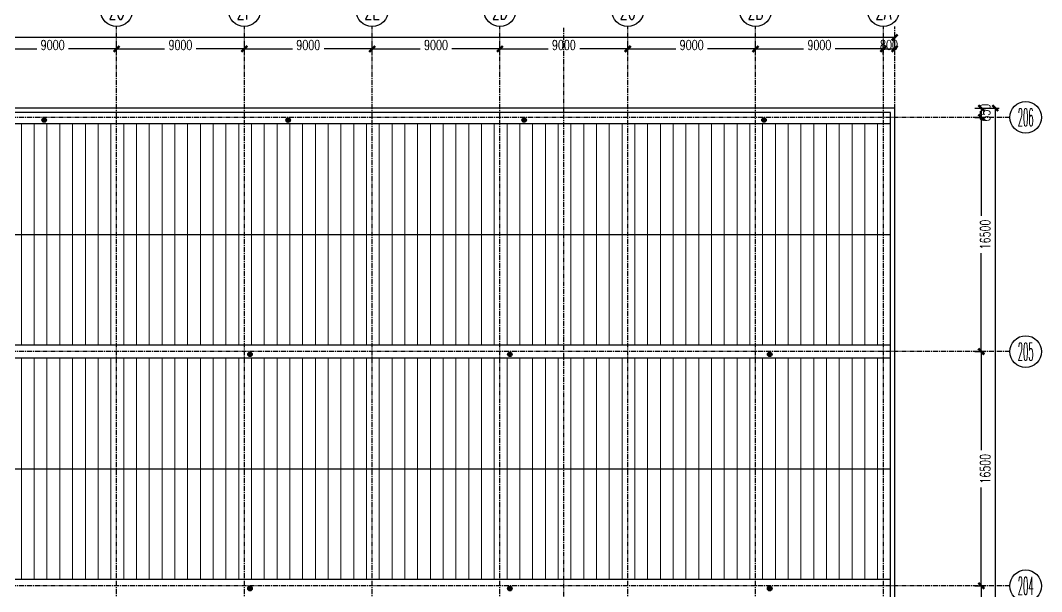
# Model space of a CAD drawing. Extents: x -599358 to 2865263, y -1062760 to 486533.
# Drawn here: x 1416432 to 1488348, y -872087 to -831861 of the extents above; entities that cross this region are included whole.
import ezdxf
from ezdxf.enums import TextEntityAlignment as Align

# ---------------------------------------------------------------- set-up
doc = ezdxf.new("R2010")
doc.units = 0
doc.linetypes.add('CENTER', pattern=[2, 1.25, -0.25, 0.25, -0.25])
for name, color, linetype in [('3符号', 173, 'Continuous'), ('A-LIN-V', 9, 'Continuous'), ('A-SFCE', 30, 'Continuous'), ('DIM', 173, 'Continuous'), ('DOTE', 1, 'CENTER'), ('虹吸雨水斗', 6, 'Continuous')]:
    doc.layers.add(name, color=color, linetype=linetype)
doc.layers.add('底板111', color=5, linetype='Continuous', lineweight=13)
doc.styles.add('_TCH_AXIS', font='COMPLEX', dxfattribs={"bigfont": 'GBCBIG'})
doc.styles.add('DHTEXT-1', font='romans.shx', dxfattribs={"width": 0.7, "bigfont": 'chinese.shx'})
doc.dimstyles.new('ZN280', dxfattribs={"dimscale": 280, "dimtxt": 2.5, "dimasz": 1.5, "dimexe": 1, "dimexo": 2, "dimgap": 0.9, "dimtad": 1, "dimdec": 0, "dimdsep": 46, "dimtxsty": 'DHTEXT-1', "dimblk": 'ARCHTICK', "dimcen": 2.5, "dimclrd": 173, "dimclre": 173, "dimclrt": 7, "dimazin": 2, "dimtfac": 1, "dimtdec": 0, "dimtix": 1, "dimtmove": 2, "dimatfit": 3, "dimfxl": 0, "dimarcsym": 0})

# ---------------------------------------------------------------- blocks, each defined once
blk = doc.blocks.new('_ArchTick')
at = {"color": 0, "linetype": 'ByBlock', "const_width": 0.4}
blk.add_lwpolyline([(-0.5, -0.5), (0.5, 0.5)], dxfattribs=at)
blk = doc.blocks.new('*D1295')
at = {"layer": 'Defpoints', "color": 0, "ltscale": 2800, "transparency": 16777216}
for p in [(1483088, -838038), (1483088, -838688), (1484103, -838688)]:
    blk.add_point(p, dxfattribs=at)
at = {"layer": 'DIM', "color": 173, "linetype": 'ByBlock', "lineweight": -2, "ltscale": 2800, "transparency": 16777216}
for p, q in [((1483648, -838038), (1484383, -838038)), ((1484103, -838038), (1484103, -838688)), ((1483648, -838688), (1484383, -838688))]:
    blk.add_line(p, q, dxfattribs=at)
at = {"layer": 'DIM', "color": 173, "lineweight": -2, "ltscale": 2800, "transparency": 16777216, "xscale": 420, "yscale": 420, "zscale": 420}
for p, rotation in [((1484103, -838038), 90), ((1484103, -838688), 270)]:
    blk.add_blockref('_ArchTick', p, dxfattribs=dict(at, rotation=rotation))
at = {"layer": 'DIM', "color": 7, "ltscale": 2800, "transparency": 16777216, "insert": (1484378, -838363), "char_height": 700, "attachment_point": 5, "rotation": 90, "style": 'DHTEXT-1'}
blk.add_mtext('650', dxfattribs=at)
blk = doc.blocks.new('*D1296')
at = {"layer": 'Defpoints', "color": 0, "ltscale": 2800, "transparency": 16777216}
for p in [(1483088, -838688), (1483088, -855188), (1484103, -855188)]:
    blk.add_point(p, dxfattribs=at)
at = {"layer": 'DIM', "color": 173, "linetype": 'ByBlock', "lineweight": -2, "ltscale": 2800, "transparency": 16777216}
for p, q in [((1483648, -838688), (1484383, -838688)), ((1484103, -838688), (1484103, -845624)), ((1484103, -855188), (1484103, -848252)), ((1483648, -855188), (1484383, -855188))]:
    blk.add_line(p, q, dxfattribs=at)
at = {"layer": 'DIM', "color": 173, "lineweight": -2, "ltscale": 2800, "transparency": 16777216, "xscale": 420, "yscale": 420, "zscale": 420}
for p, rotation in [((1484103, -838688), 90), ((1484103, -855188), 270)]:
    blk.add_blockref('_ArchTick', p, dxfattribs=dict(at, rotation=rotation))
at = {"layer": 'DIM', "color": 7, "ltscale": 2800, "transparency": 16777216, "insert": (1484378, -846938), "char_height": 700, "attachment_point": 5, "rotation": 90, "style": 'DHTEXT-1'}
blk.add_mtext('16500', dxfattribs=at)
blk = doc.blocks.new('*D1297')
at = {"layer": 'Defpoints', "color": 0, "ltscale": 2800, "transparency": 16777216}
for p in [(1483088, -855188), (1483088, -871688), (1484103, -871688)]:
    blk.add_point(p, dxfattribs=at)
at = {"layer": 'DIM', "color": 173, "linetype": 'ByBlock', "lineweight": -2, "ltscale": 2800, "transparency": 16777216}
for p, q in [((1483648, -855188), (1484383, -855188)), ((1484103, -855188), (1484103, -862124)), ((1484103, -871688), (1484103, -864752)), ((1483648, -871688), (1484383, -871688))]:
    blk.add_line(p, q, dxfattribs=at)
at = {"layer": 'DIM', "color": 173, "lineweight": -2, "ltscale": 2800, "transparency": 16777216, "xscale": 420, "yscale": 420, "zscale": 420}
for p, rotation in [((1484103, -855188), 90), ((1484103, -871688), 270)]:
    blk.add_blockref('_ArchTick', p, dxfattribs=dict(at, rotation=rotation))
at = {"layer": 'DIM', "color": 7, "ltscale": 2800, "transparency": 16777216, "insert": (1484378, -863438), "char_height": 700, "attachment_point": 5, "rotation": 90, "style": 'DHTEXT-1'}
blk.add_mtext('16500', dxfattribs=at)
blk = doc.blocks.new('*D1298')
at = {"layer": 'Defpoints', "color": 0, "ltscale": 2800, "transparency": 16777216}
for p in [(1483088, -871688), (1483088, -888188), (1484103, -888188)]:
    blk.add_point(p, dxfattribs=at)
at = {"layer": 'DIM', "color": 173, "linetype": 'ByBlock', "lineweight": -2, "ltscale": 2800, "transparency": 16777216}
for p, q in [((1483648, -871688), (1484383, -871688)), ((1484103, -871688), (1484103, -878624)), ((1484103, -888188), (1484103, -881252)), ((1483648, -888188), (1484383, -888188))]:
    blk.add_line(p, q, dxfattribs=at)
at = {"layer": 'DIM', "color": 173, "lineweight": -2, "ltscale": 2800, "transparency": 16777216, "xscale": 420, "yscale": 420, "zscale": 420}
for p, rotation in [((1484103, -871688), 90), ((1484103, -888188), 270)]:
    blk.add_blockref('_ArchTick', p, dxfattribs=dict(at, rotation=rotation))
at = {"layer": 'DIM', "color": 7, "ltscale": 2800, "transparency": 16777216, "insert": (1484378, -879938), "char_height": 700, "attachment_point": 5, "rotation": 90, "style": 'DHTEXT-1'}
blk.add_mtext('16500', dxfattribs=at)
blk = doc.blocks.new('*D1314')
at = {"layer": 'Defpoints', "color": 0, "ltscale": 2800, "transparency": 16777216}
for p in [(1423203, -833868), (1414203, -834828), (1423203, -834828)]:
    blk.add_point(p, dxfattribs=at)
at = {"layer": 'DIM', "color": 173, "linetype": 'ByBlock', "lineweight": -2, "ltscale": 2800, "transparency": 16777216}
for p, q in [((1414203, -834268), (1414203, -833588)), ((1414203, -833868), (1417588, -833868)), ((1423203, -833868), (1419819, -833868)), ((1423203, -834268), (1423203, -833588))]:
    blk.add_line(p, q, dxfattribs=at)
at = {"layer": 'DIM', "color": 173, "lineweight": -2, "ltscale": 2800, "transparency": 16777216, "xscale": 420, "yscale": 420, "zscale": 420, "rotation": 180}
blk.add_blockref('_ArchTick', (1414203, -833868), dxfattribs=at)
at = {"layer": 'DIM', "color": 173, "lineweight": -2, "ltscale": 2800, "transparency": 16777216, "xscale": 420, "yscale": 420, "zscale": 420}
blk.add_blockref('_ArchTick', (1423203, -833868), dxfattribs=at)
at = {"layer": 'DIM', "color": 7, "ltscale": 2800, "transparency": 16777216, "insert": (1418703, -833593), "char_height": 700, "attachment_point": 5, "style": 'DHTEXT-1'}
blk.add_mtext('9000', dxfattribs=at)
blk = doc.blocks.new('*D1315')
at = {"layer": 'Defpoints', "color": 0, "ltscale": 2800, "transparency": 16777216}
for p in [(1432203, -833868), (1423203, -834828), (1432203, -834828)]:
    blk.add_point(p, dxfattribs=at)
at = {"layer": 'DIM', "color": 173, "linetype": 'ByBlock', "lineweight": -2, "ltscale": 2800, "transparency": 16777216}
for p, q in [((1423203, -834268), (1423203, -833588)), ((1423203, -833868), (1426588, -833868)), ((1432203, -833868), (1428819, -833868)), ((1432203, -834268), (1432203, -833588))]:
    blk.add_line(p, q, dxfattribs=at)
at = {"layer": 'DIM', "color": 173, "lineweight": -2, "ltscale": 2800, "transparency": 16777216, "xscale": 420, "yscale": 420, "zscale": 420, "rotation": 180}
blk.add_blockref('_ArchTick', (1423203, -833868), dxfattribs=at)
at = {"layer": 'DIM', "color": 173, "lineweight": -2, "ltscale": 2800, "transparency": 16777216, "xscale": 420, "yscale": 420, "zscale": 420}
blk.add_blockref('_ArchTick', (1432203, -833868), dxfattribs=at)
at = {"layer": 'DIM', "color": 7, "ltscale": 2800, "transparency": 16777216, "insert": (1427703, -833593), "char_height": 700, "attachment_point": 5, "style": 'DHTEXT-1'}
blk.add_mtext('9000', dxfattribs=at)
blk = doc.blocks.new('*D1316')
at = {"layer": 'Defpoints', "color": 0, "ltscale": 2800, "transparency": 16777216}
for p in [(1441203, -833868), (1432203, -834828), (1441203, -834828)]:
    blk.add_point(p, dxfattribs=at)
at = {"layer": 'DIM', "color": 173, "linetype": 'ByBlock', "lineweight": -2, "ltscale": 2800, "transparency": 16777216}
for p, q in [((1432203, -834268), (1432203, -833588)), ((1432203, -833868), (1435588, -833868)), ((1441203, -833868), (1437819, -833868)), ((1441203, -834268), (1441203, -833588))]:
    blk.add_line(p, q, dxfattribs=at)
at = {"layer": 'DIM', "color": 173, "lineweight": -2, "ltscale": 2800, "transparency": 16777216, "xscale": 420, "yscale": 420, "zscale": 420, "rotation": 180}
blk.add_blockref('_ArchTick', (1432203, -833868), dxfattribs=at)
at = {"layer": 'DIM', "color": 173, "lineweight": -2, "ltscale": 2800, "transparency": 16777216, "xscale": 420, "yscale": 420, "zscale": 420}
blk.add_blockref('_ArchTick', (1441203, -833868), dxfattribs=at)
at = {"layer": 'DIM', "color": 7, "ltscale": 2800, "transparency": 16777216, "insert": (1436703, -833593), "char_height": 700, "attachment_point": 5, "style": 'DHTEXT-1'}
blk.add_mtext('9000', dxfattribs=at)
blk = doc.blocks.new('*D1317')
at = {"layer": 'Defpoints', "color": 0, "ltscale": 2800, "transparency": 16777216}
for p in [(1450203, -833868), (1441203, -834828), (1450203, -834828)]:
    blk.add_point(p, dxfattribs=at)
at = {"layer": 'DIM', "color": 173, "linetype": 'ByBlock', "lineweight": -2, "ltscale": 2800, "transparency": 16777216}
for p, q in [((1441203, -834268), (1441203, -833588)), ((1441203, -833868), (1444588, -833868)), ((1450203, -833868), (1446819, -833868)), ((1450203, -834268), (1450203, -833588))]:
    blk.add_line(p, q, dxfattribs=at)
at = {"layer": 'DIM', "color": 173, "lineweight": -2, "ltscale": 2800, "transparency": 16777216, "xscale": 420, "yscale": 420, "zscale": 420, "rotation": 180}
blk.add_blockref('_ArchTick', (1441203, -833868), dxfattribs=at)
at = {"layer": 'DIM', "color": 173, "lineweight": -2, "ltscale": 2800, "transparency": 16777216, "xscale": 420, "yscale": 420, "zscale": 420}
blk.add_blockref('_ArchTick', (1450203, -833868), dxfattribs=at)
at = {"layer": 'DIM', "color": 7, "ltscale": 2800, "transparency": 16777216, "insert": (1445703, -833593), "char_height": 700, "attachment_point": 5, "style": 'DHTEXT-1'}
blk.add_mtext('9000', dxfattribs=at)
blk = doc.blocks.new('*D1318')
at = {"layer": 'Defpoints', "color": 0, "ltscale": 2800, "transparency": 16777216}
for p in [(1459203, -833868), (1450203, -834828), (1459203, -834828)]:
    blk.add_point(p, dxfattribs=at)
at = {"layer": 'DIM', "color": 173, "linetype": 'ByBlock', "lineweight": -2, "ltscale": 2800, "transparency": 16777216}
for p, q in [((1450203, -834268), (1450203, -833588)), ((1450203, -833868), (1453588, -833868)), ((1459203, -833868), (1455819, -833868)), ((1459203, -834268), (1459203, -833588))]:
    blk.add_line(p, q, dxfattribs=at)
at = {"layer": 'DIM', "color": 173, "lineweight": -2, "ltscale": 2800, "transparency": 16777216, "xscale": 420, "yscale": 420, "zscale": 420, "rotation": 180}
blk.add_blockref('_ArchTick', (1450203, -833868), dxfattribs=at)
at = {"layer": 'DIM', "color": 173, "lineweight": -2, "ltscale": 2800, "transparency": 16777216, "xscale": 420, "yscale": 420, "zscale": 420}
blk.add_blockref('_ArchTick', (1459203, -833868), dxfattribs=at)
at = {"layer": 'DIM', "color": 7, "ltscale": 2800, "transparency": 16777216, "insert": (1454703, -833593), "char_height": 700, "attachment_point": 5, "style": 'DHTEXT-1'}
blk.add_mtext('9000', dxfattribs=at)
blk = doc.blocks.new('*D1319')
at = {"layer": 'Defpoints', "color": 0, "ltscale": 2800, "transparency": 16777216}
for p in [(1468203, -833868), (1459203, -834828), (1468203, -834828)]:
    blk.add_point(p, dxfattribs=at)
at = {"layer": 'DIM', "color": 173, "linetype": 'ByBlock', "lineweight": -2, "ltscale": 2800, "transparency": 16777216}
for p, q in [((1459203, -834268), (1459203, -833588)), ((1459203, -833868), (1462588, -833868)), ((1468203, -833868), (1464819, -833868)), ((1468203, -834268), (1468203, -833588))]:
    blk.add_line(p, q, dxfattribs=at)
at = {"layer": 'DIM', "color": 173, "lineweight": -2, "ltscale": 2800, "transparency": 16777216, "xscale": 420, "yscale": 420, "zscale": 420, "rotation": 180}
blk.add_blockref('_ArchTick', (1459203, -833868), dxfattribs=at)
at = {"layer": 'DIM', "color": 173, "lineweight": -2, "ltscale": 2800, "transparency": 16777216, "xscale": 420, "yscale": 420, "zscale": 420}
blk.add_blockref('_ArchTick', (1468203, -833868), dxfattribs=at)
at = {"layer": 'DIM', "color": 7, "ltscale": 2800, "transparency": 16777216, "insert": (1463703, -833593), "char_height": 700, "attachment_point": 5, "style": 'DHTEXT-1'}
blk.add_mtext('9000', dxfattribs=at)
blk = doc.blocks.new('*D1320')
at = {"layer": 'Defpoints', "color": 0, "ltscale": 2800, "transparency": 16777216}
for p in [(1477203, -833868), (1468203, -834828), (1477203, -834828)]:
    blk.add_point(p, dxfattribs=at)
at = {"layer": 'DIM', "color": 173, "linetype": 'ByBlock', "lineweight": -2, "ltscale": 2800, "transparency": 16777216}
for p, q in [((1468203, -834268), (1468203, -833588)), ((1468203, -833868), (1471588, -833868)), ((1477203, -833868), (1473819, -833868)), ((1477203, -834268), (1477203, -833588))]:
    blk.add_line(p, q, dxfattribs=at)
at = {"layer": 'DIM', "color": 173, "lineweight": -2, "ltscale": 2800, "transparency": 16777216, "xscale": 420, "yscale": 420, "zscale": 420, "rotation": 180}
blk.add_blockref('_ArchTick', (1468203, -833868), dxfattribs=at)
at = {"layer": 'DIM', "color": 173, "lineweight": -2, "ltscale": 2800, "transparency": 16777216, "xscale": 420, "yscale": 420, "zscale": 420}
blk.add_blockref('_ArchTick', (1477203, -833868), dxfattribs=at)
at = {"layer": 'DIM', "color": 7, "ltscale": 2800, "transparency": 16777216, "insert": (1472703, -833593), "char_height": 700, "attachment_point": 5, "style": 'DHTEXT-1'}
blk.add_mtext('9000', dxfattribs=at)
blk = doc.blocks.new('*D1321')
at = {"layer": 'Defpoints', "color": 0, "ltscale": 2800, "transparency": 16777216}
for p in [(1478003, -833868), (1477203, -834828), (1478003, -834828)]:
    blk.add_point(p, dxfattribs=at)
at = {"layer": 'DIM', "color": 173, "linetype": 'ByBlock', "lineweight": -2, "ltscale": 2800, "transparency": 16777216}
for p, q in [((1477203, -834268), (1477203, -833588)), ((1477203, -833868), (1478003, -833868)), ((1478003, -834268), (1478003, -833588))]:
    blk.add_line(p, q, dxfattribs=at)
at = {"layer": 'DIM', "color": 173, "lineweight": -2, "ltscale": 2800, "transparency": 16777216, "xscale": 420, "yscale": 420, "zscale": 420, "rotation": 180}
blk.add_blockref('_ArchTick', (1477203, -833868), dxfattribs=at)
at = {"layer": 'DIM', "color": 173, "lineweight": -2, "ltscale": 2800, "transparency": 16777216, "xscale": 420, "yscale": 420, "zscale": 420}
blk.add_blockref('_ArchTick', (1478003, -833868), dxfattribs=at)
at = {"layer": 'DIM', "color": 7, "ltscale": 2800, "transparency": 16777216, "insert": (1477603, -833593), "char_height": 700, "attachment_point": 5, "style": 'DHTEXT-1'}
blk.add_mtext('800', dxfattribs=at)
blk = doc.blocks.new('*D1322')
at = {"layer": 'Defpoints', "color": 0, "ltscale": 2800, "transparency": 16777216}
for p in [(1478003, -833068), (1320003, -834728), (1478003, -834728)]:
    blk.add_point(p, dxfattribs=at)
at = {"layer": 'DIM', "color": 173, "linetype": 'ByBlock', "lineweight": -2, "ltscale": 2800, "transparency": 16777216}
for p, q in [((1320003, -834168), (1320003, -832788)), ((1320003, -833068), (1397456, -833068)), ((1478003, -833068), (1400550, -833068)), ((1478003, -834168), (1478003, -832788))]:
    blk.add_line(p, q, dxfattribs=at)
at = {"layer": 'DIM', "color": 173, "lineweight": -2, "ltscale": 2800, "transparency": 16777216, "xscale": 420, "yscale": 420, "zscale": 420, "rotation": 180}
blk.add_blockref('_ArchTick', (1320003, -833068), dxfattribs=at)
at = {"layer": 'DIM', "color": 173, "lineweight": -2, "ltscale": 2800, "transparency": 16777216, "xscale": 420, "yscale": 420, "zscale": 420}
blk.add_blockref('_ArchTick', (1478003, -833068), dxfattribs=at)
at = {"layer": 'DIM', "color": 7, "ltscale": 2800, "transparency": 16777216, "insert": (1399003, -832793), "char_height": 700, "attachment_point": 5, "style": 'DHTEXT-1'}
blk.add_mtext('158000', dxfattribs=at)
blk = doc.blocks.new('*D1323')
at = {"layer": 'Defpoints', "color": 0, "ltscale": 2800, "transparency": 16777216}
for p in [(1483188, -838038), (1483188, -921838), (1485083, -921838)]:
    blk.add_point(p, dxfattribs=at)
at = {"layer": 'DIM', "color": 173, "linetype": 'ByBlock', "lineweight": -2, "ltscale": 2800, "transparency": 16777216}
for p, q in [((1483748, -838038), (1485363, -838038)), ((1485083, -838038), (1485083, -878589)), ((1485083, -921838), (1485083, -881287)), ((1483748, -921838), (1485363, -921838))]:
    blk.add_line(p, q, dxfattribs=at)
at = {"layer": 'DIM', "color": 173, "lineweight": -2, "ltscale": 2800, "transparency": 16777216, "xscale": 420, "yscale": 420, "zscale": 420}
for p, rotation in [((1485083, -838038), 90), ((1485083, -921838), 270)]:
    blk.add_blockref('_ArchTick', p, dxfattribs=dict(at, rotation=rotation))
at = {"layer": 'DIM', "color": 7, "ltscale": 2800, "transparency": 16777216, "insert": (1485358, -879938), "char_height": 700, "attachment_point": 5, "rotation": 90, "style": 'DHTEXT-1'}
blk.add_mtext('83800', dxfattribs=at)
blk = doc.blocks.new('卓越-轴号')
blk.add_circle((0, 0), 4)
at = {"color": 0, "style": '_TCH_AXIS', "width": 1.041667, "flags": 8}
blk.add_attdef('A', text='', height=4.48, dxfattribs=at).set_placement((-2, -2.24), (2, -2.24), align=Align.FIT)
blk = doc.blocks.new('“奔腾”虹吸雨水斗')
at = {"layer": '虹吸雨水斗', "lineweight": 25}
for p, q in [((946982, 86753), (947040, 86688)), ((947052, 86699), (946987, 86758)), ((947048, 86793), (947066, 86707)), ((947082, 86711), (947055, 86795)), ((947125, 86795), (947098, 86711)), ((947114, 86707), (947132, 86793)), ((947194, 86758), (947128, 86699)), ((947140, 86688), (947199, 86753)), ((946944, 86685), (947028, 86658)), ((947028, 86641), (946944, 86614)), ((947032, 86673), (946946, 86692)), ((946946, 86607), (947032, 86625)), ((947040, 86611), (946982, 86546)), ((946987, 86541), (947052, 86600)), ((947066, 86592), (947048, 86506)), ((947055, 86504), (947082, 86587)), ((947098, 86587), (947125, 86504)), ((947132, 86506), (947114, 86592)), ((947128, 86600), (947194, 86541)), ((947199, 86546), (947140, 86611)), ((947234, 86692), (947148, 86673)), ((947148, 86625), (947234, 86607)), ((947152, 86658), (947236, 86685)), ((947236, 86614), (947152, 86641))]:
    blk.add_line(p, q, dxfattribs=at)
for radius in [150, 47.6]:
    blk.add_circle((947090, 86649), radius, dxfattribs=at)
for centre, start, end in [((947025, 86649), 291.63817, 68.36747), ((947034, 86682), 261.63817, 38.36747), ((947034, 86617), 321.63817, 98.36747), ((947057, 86706), 231.63817, 8.36747), ((947057, 86593), 351.63817, 128.36747), ((947090, 86715), 201.63817, 338.36747), ((947090, 86584), 21.63817, 158.36747), ((947123, 86706), 171.63817, 308.36747), ((947123, 86593), 51.63817, 188.36747), ((947147, 86682), 141.63817, 278.36747), ((947147, 86617), 81.63817, 218.36747), ((947155, 86649), 111.63817, 248.36747)]:
    blk.add_arc(centre, 8.82, start, end, dxfattribs=at)

msp = doc.modelspace()

# ---------------------------------------------------------------- linework, layer by layer
at = {"layer": 'A-LIN-V'}
for points in [[(1477703.3, -839137.9), (1342172.9, -839137.9)], [(1477703.3, -854737.9), (1337112.5, -854737.9)], [(1477703.3, -855637.9), (1336820.6, -855637.9)], [(1477703.3, -871237.9), (1331760.2, -871237.9)]]:
    msp.add_lwpolyline(points, dxfattribs=at)
at = {"layer": 'A-SFCE'}
for points in [[(1320603.3, -906687.9), (1320003.3, -906687.9), (1320003.3, -921837.9), (1478003.3, -921837.9), (1478003.3, -921837.9), (1478003.3, -838037.9), (1341478.4, -838037.9), (1320003.3, -904240.4), (1320003.3, -905187.9)], [(1320303.3, -906987.9), (1320303.3, -921537.9), (1477703.3, -921537.9), (1477703.3, -838337.9), (1341696.5, -838337.9), (1320303.3, -904287.9), (1320303.3, -904887.9)], [(1338906.8, -846937.9), (1477703.3, -846937.9)], [(1333552.5, -863437.9), (1477703.3, -863437.9)]]:
    msp.add_lwpolyline(points, dxfattribs=at)
at = {"layer": 'DOTE', "ltscale": 280}
for p, q in [((1423203.3, -927706.6), (1423203.3, -832287.9)), ((1432203.3, -927706.6), (1432203.3, -832287.9)), ((1441203.3, -927706.6), (1441203.3, -832287.9)), ((1450203.3, -927706.6), (1450203.3, -832287.9)), ((1454703.3, -926186.7), (1454703.3, -832387.9)), ((1459203.3, -927706.6), (1459203.3, -832287.9)), ((1468203.3, -927706.6), (1468203.3, -832287.9)), ((1477203.3, -927706.6), (1477203.3, -832287.9)), ((1478003.3, -927684.3), (1478003.3, -832287.9)), ((1486107.5, -838687.9), (1309807.5, -838687.9)), ((1486107.5, -855187.9), (1309807.5, -855187.9)), ((1486107.5, -871687.9), (1309807.5, -871687.9))]:
    msp.add_line(p, q, dxfattribs=at)
at = {"layer": '底板111', "ltscale": 2500}
for p, q in [((1416503.3, -846937.9), (1416503.3, -839137.9)), ((1417403.3, -846937.9), (1417403.3, -839137.9)), ((1418303.3, -846937.9), (1418303.3, -839137.9)), ((1419203.3, -846937.9), (1419203.3, -839137.9)), ((1420103.3, -846937.9), (1420103.3, -839137.9)), ((1421003.3, -846937.9), (1421003.3, -839137.9)), ((1421903.3, -846937.9), (1421903.3, -839137.9)), ((1422803.3, -846937.9), (1422803.3, -839137.9)), ((1423703.3, -846937.9), (1423703.3, -839137.9)), ((1424603.3, -846937.9), (1424603.3, -839137.9)), ((1425503.3, -846937.9), (1425503.3, -839137.9)), ((1426403.3, -846937.9), (1426403.3, -839137.9)), ((1427303.3, -846937.9), (1427303.3, -839137.9)), ((1428203.3, -846937.9), (1428203.3, -839137.9)), ((1429103.3, -846937.9), (1429103.3, -839137.9)), ((1430003.3, -846937.9), (1430003.3, -839137.9)), ((1430903.3, -846937.9), (1430903.3, -839137.9)), ((1431803.3, -846937.9), (1431803.3, -839137.9)), ((1432703.3, -846937.9), (1432703.3, -839137.9)), ((1433603.3, -846937.9), (1433603.3, -839137.9)), ((1434503.3, -846937.9), (1434503.3, -839137.9)), ((1435403.3, -846937.9), (1435403.3, -839137.9)), ((1436303.3, -846937.9), (1436303.3, -839137.9)), ((1437203.3, -846937.9), (1437203.3, -839137.9)), ((1438103.3, -846937.9), (1438103.3, -839137.9)), ((1439003.3, -846937.9), (1439003.3, -839137.9)), ((1439903.3, -846937.9), (1439903.3, -839137.9)), ((1440803.3, -846937.9), (1440803.3, -839137.9)), ((1441703.3, -846937.9), (1441703.3, -839137.9)), ((1442603.3, -846937.9), (1442603.3, -839137.9)), ((1443503.3, -846937.9), (1443503.3, -839137.9)), ((1444403.3, -846937.9), (1444403.3, -839137.9)), ((1445303.3, -846937.9), (1445303.3, -839137.9)), ((1446203.3, -846937.9), (1446203.3, -839137.9)), ((1447103.3, -846937.9), (1447103.3, -839137.9)), ((1448003.3, -846937.9), (1448003.3, -839137.9)), ((1448903.3, -846937.9), (1448903.3, -839137.9)), ((1449803.3, -846937.9), (1449803.3, -839137.9)), ((1450703.3, -846937.9), (1450703.3, -839137.9)), ((1451603.3, -846937.9), (1451603.3, -839137.9)), ((1452503.3, -846937.9), (1452503.3, -839137.9)), ((1453403.3, -846937.9), (1453403.3, -839137.9)), ((1454303.3, -846937.9), (1454303.3, -839137.9)), ((1455203.3, -846937.9), (1455203.3, -839137.9)), ((1456103.3, -846937.9), (1456103.3, -839137.9)), ((1457003.3, -846937.9), (1457003.3, -839137.9)), ((1457903.3, -846937.9), (1457903.3, -839137.9)), ((1458803.3, -846937.9), (1458803.3, -839137.9)), ((1459703.3, -846937.9), (1459703.3, -839137.9)), ((1460603.3, -846937.9), (1460603.3, -839137.9)), ((1461503.3, -846937.9), (1461503.3, -839137.9)), ((1462403.3, -846937.9), (1462403.3, -839137.9)), ((1463303.3, -846937.9), (1463303.3, -839137.9)), ((1464203.3, -846937.9), (1464203.3, -839137.9)), ((1465103.3, -846937.9), (1465103.3, -839137.9)), ((1466003.3, -846937.9), (1466003.3, -839137.9)), ((1466903.3, -846937.9), (1466903.3, -839137.9)), ((1467803.3, -846937.9), (1467803.3, -839137.9)), ((1468703.3, -846937.9), (1468703.3, -839137.9)), ((1469603.3, -846937.9), (1469603.3, -839137.9)), ((1470503.3, -846937.9), (1470503.3, -839137.9)), ((1471403.3, -846937.9), (1471403.3, -839137.9)), ((1472303.3, -846937.9), (1472303.3, -839137.9)), ((1473203.3, -846937.9), (1473203.3, -839137.9)), ((1474103.3, -846937.9), (1474103.3, -839137.9)), ((1475003.3, -846937.9), (1475003.3, -839137.9)), ((1475903.3, -846937.9), (1475903.3, -839137.9)), ((1476803.3, -846937.9), (1476803.3, -839137.9)), ((1416503.3, -846937.9), (1416503.3, -854737.9)), ((1417403.3, -846937.9), (1417403.3, -854737.9)), ((1418303.3, -846937.9), (1418303.3, -854737.9)), ((1419203.3, -846937.9), (1419203.3, -854737.9)), ((1420103.3, -846937.9), (1420103.3, -854737.9)), ((1421003.3, -846937.9), (1421003.3, -854737.9)), ((1421903.3, -846937.9), (1421903.3, -854737.9)), ((1422803.3, -846937.9), (1422803.3, -854737.9)), ((1423703.3, -846937.9), (1423703.3, -854737.9)), ((1424603.3, -846937.9), (1424603.3, -854737.9)), ((1425503.3, -846937.9), (1425503.3, -854737.9)), ((1426403.3, -846937.9), (1426403.3, -854737.9)), ((1427303.3, -846937.9), (1427303.3, -854737.9)), ((1428203.3, -846937.9), (1428203.3, -854737.9)), ((1429103.3, -846937.9), (1429103.3, -854737.9)), ((1430003.3, -846937.9), (1430003.3, -854737.9)), ((1430903.3, -846937.9), (1430903.3, -854737.9)), ((1431803.3, -846937.9), (1431803.3, -854737.9)), ((1432703.3, -846937.9), (1432703.3, -854737.9)), ((1433603.3, -846937.9), (1433603.3, -854737.9)), ((1434503.3, -846937.9), (1434503.3, -854737.9)), ((1435403.3, -846937.9), (1435403.3, -854737.9)), ((1436303.3, -846937.9), (1436303.3, -854737.9)), ((1437203.3, -846937.9), (1437203.3, -854737.9)), ((1438103.3, -846937.9), (1438103.3, -854737.9)), ((1439003.3, -846937.9), (1439003.3, -854737.9)), ((1439903.3, -846937.9), (1439903.3, -854737.9)), ((1440803.3, -846937.9), (1440803.3, -854737.9)), ((1441703.3, -846937.9), (1441703.3, -854737.9)), ((1442603.3, -846937.9), (1442603.3, -854737.9)), ((1443503.3, -846937.9), (1443503.3, -854737.9)), ((1444403.3, -846937.9), (1444403.3, -854737.9)), ((1445303.3, -846937.9), (1445303.3, -854737.9)), ((1446203.3, -846937.9), (1446203.3, -854737.9)), ((1447103.3, -846937.9), (1447103.3, -854737.9)), ((1448003.3, -846937.9), (1448003.3, -854737.9)), ((1448903.3, -846937.9), (1448903.3, -854737.9)), ((1449803.3, -846937.9), (1449803.3, -854737.9)), ((1450703.3, -846937.9), (1450703.3, -854737.9)), ((1451603.3, -846937.9), (1451603.3, -854737.9)), ((1452503.3, -846937.9), (1452503.3, -854737.9)), ((1453403.3, -846937.9), (1453403.3, -854737.9)), ((1454303.3, -846937.9), (1454303.3, -854737.9)), ((1455203.3, -846937.9), (1455203.3, -854737.9)), ((1456103.3, -846937.9), (1456103.3, -854737.9)), ((1457003.3, -846937.9), (1457003.3, -854737.9)), ((1457903.3, -846937.9), (1457903.3, -854737.9)), ((1458803.3, -846937.9), (1458803.3, -854737.9)), ((1459703.3, -846937.9), (1459703.3, -854737.9)), ((1460603.3, -846937.9), (1460603.3, -854737.9)), ((1461503.3, -846937.9), (1461503.3, -854737.9)), ((1462403.3, -846937.9), (1462403.3, -854737.9)), ((1463303.3, -846937.9), (1463303.3, -854737.9)), ((1464203.3, -846937.9), (1464203.3, -854737.9)), ((1465103.3, -846937.9), (1465103.3, -854737.9)), ((1466003.3, -846937.9), (1466003.3, -854737.9)), ((1466903.3, -846937.9), (1466903.3, -854737.9)), ((1467803.3, -846937.9), (1467803.3, -854737.9)), ((1468703.3, -846937.9), (1468703.3, -854737.9)), ((1469603.3, -846937.9), (1469603.3, -854737.9)), ((1470503.3, -846937.9), (1470503.3, -854737.9)), ((1471403.3, -846937.9), (1471403.3, -854737.9)), ((1472303.3, -846937.9), (1472303.3, -854737.9)), ((1473203.3, -846937.9), (1473203.3, -854737.9)), ((1474103.3, -846937.9), (1474103.3, -854737.9)), ((1475003.3, -846937.9), (1475003.3, -854737.9)), ((1475903.3, -846937.9), (1475903.3, -854737.9)), ((1476803.3, -846937.9), (1476803.3, -854737.9)), ((1416503.3, -863437.9), (1416503.3, -855637.9)), ((1417403.3, -863437.9), (1417403.3, -855637.9)), ((1418303.3, -863437.9), (1418303.3, -855637.9)), ((1419203.3, -863437.9), (1419203.3, -855637.9)), ((1420103.3, -863437.9), (1420103.3, -855637.9)), ((1421003.3, -863437.9), (1421003.3, -855637.9)), ((1421903.3, -863437.9), (1421903.3, -855637.9)), ((1422803.3, -863437.9), (1422803.3, -855637.9)), ((1423703.3, -863437.9), (1423703.3, -855637.9)), ((1424603.3, -863437.9), (1424603.3, -855637.9)), ((1425503.3, -863437.9), (1425503.3, -855637.9)), ((1426403.3, -863437.9), (1426403.3, -855637.9)), ((1427303.3, -863437.9), (1427303.3, -855637.9)), ((1428203.3, -863437.9), (1428203.3, -855637.9)), ((1429103.3, -863437.9), (1429103.3, -855637.9)), ((1430003.3, -863437.9), (1430003.3, -855637.9)), ((1430903.3, -863437.9), (1430903.3, -855637.9)), ((1431803.3, -863437.9), (1431803.3, -855637.9)), ((1432703.3, -863437.9), (1432703.3, -855637.9)), ((1433603.3, -863437.9), (1433603.3, -855637.9)), ((1434503.3, -863437.9), (1434503.3, -855637.9)), ((1435403.3, -863437.9), (1435403.3, -855637.9)), ((1436303.3, -863437.9), (1436303.3, -855637.9)), ((1437203.3, -863437.9), (1437203.3, -855637.9)), ((1438103.3, -863437.9), (1438103.3, -855637.9)), ((1439003.3, -863437.9), (1439003.3, -855637.9)), ((1439903.3, -863437.9), (1439903.3, -855637.9)), ((1440803.3, -863437.9), (1440803.3, -855637.9)), ((1441703.3, -863437.9), (1441703.3, -855637.9)), ((1442603.3, -863437.9), (1442603.3, -855637.9)), ((1443503.3, -863437.9), (1443503.3, -855637.9)), ((1444403.3, -863437.9), (1444403.3, -855637.9)), ((1445303.3, -863437.9), (1445303.3, -855637.9)), ((1446203.3, -863437.9), (1446203.3, -855637.9)), ((1447103.3, -863437.9), (1447103.3, -855637.9)), ((1448003.3, -863437.9), (1448003.3, -855637.9)), ((1448903.3, -863437.9), (1448903.3, -855637.9)), ((1449803.3, -863437.9), (1449803.3, -855637.9)), ((1450703.3, -863437.9), (1450703.3, -855637.9)), ((1451603.3, -863437.9), (1451603.3, -855637.9)), ((1452503.3, -863437.9), (1452503.3, -855637.9)), ((1453403.3, -863437.9), (1453403.3, -855637.9)), ((1454303.3, -863437.9), (1454303.3, -855637.9)), ((1455203.3, -863437.9), (1455203.3, -855637.9)), ((1456103.3, -863437.9), (1456103.3, -855637.9)), ((1457003.3, -863437.9), (1457003.3, -855637.9)), ((1457903.3, -863437.9), (1457903.3, -855637.9)), ((1458803.3, -863437.9), (1458803.3, -855637.9)), ((1459703.3, -863437.9), (1459703.3, -855637.9)), ((1460603.3, -863437.9), (1460603.3, -855637.9)), ((1461503.3, -863437.9), (1461503.3, -855637.9)), ((1462403.3, -863437.9), (1462403.3, -855637.9)), ((1463303.3, -863437.9), (1463303.3, -855637.9)), ((1464203.3, -863437.9), (1464203.3, -855637.9)), ((1465103.3, -863437.9), (1465103.3, -855637.9)), ((1466003.3, -863437.9), (1466003.3, -855637.9)), ((1466903.3, -863437.9), (1466903.3, -855637.9)), ((1467803.3, -863437.9), (1467803.3, -855637.9)), ((1468703.3, -863437.9), (1468703.3, -855637.9)), ((1469603.3, -863437.9), (1469603.3, -855637.9)), ((1470503.3, -863437.9), (1470503.3, -855637.9)), ((1471403.3, -863437.9), (1471403.3, -855637.9)), ((1472303.3, -863437.9), (1472303.3, -855637.9)), ((1473203.3, -863437.9), (1473203.3, -855637.9)), ((1474103.3, -863437.9), (1474103.3, -855637.9)), ((1475003.3, -863437.9), (1475003.3, -855637.9)), ((1475903.3, -863437.9), (1475903.3, -855637.9)), ((1476803.3, -863437.9), (1476803.3, -855637.9)), ((1416503.3, -863437.9), (1416503.3, -871237.9)), ((1417403.3, -863437.9), (1417403.3, -871237.9)), ((1418303.3, -863437.9), (1418303.3, -871237.9)), ((1419203.3, -863437.9), (1419203.3, -871237.9)), ((1420103.3, -863437.9), (1420103.3, -871237.9)), ((1421003.3, -863437.9), (1421003.3, -871237.9)), ((1421903.3, -863437.9), (1421903.3, -871237.9)), ((1422803.3, -863437.9), (1422803.3, -871237.9)), ((1423703.3, -863437.9), (1423703.3, -871237.9)), ((1424603.3, -863437.9), (1424603.3, -871237.9)), ((1425503.3, -863437.9), (1425503.3, -871237.9)), ((1426403.3, -863437.9), (1426403.3, -871237.9)), ((1427303.3, -863437.9), (1427303.3, -871237.9)), ((1428203.3, -863437.9), (1428203.3, -871237.9)), ((1429103.3, -863437.9), (1429103.3, -871237.9)), ((1430003.3, -863437.9), (1430003.3, -871237.9)), ((1430903.3, -863437.9), (1430903.3, -871237.9)), ((1431803.3, -863437.9), (1431803.3, -871237.9)), ((1432703.3, -863437.9), (1432703.3, -871237.9)), ((1433603.3, -863437.9), (1433603.3, -871237.9)), ((1434503.3, -863437.9), (1434503.3, -871237.9)), ((1435403.3, -863437.9), (1435403.3, -871237.9)), ((1436303.3, -863437.9), (1436303.3, -871237.9)), ((1437203.3, -863437.9), (1437203.3, -871237.9)), ((1438103.3, -863437.9), (1438103.3, -871237.9)), ((1439003.3, -863437.9), (1439003.3, -871237.9)), ((1439903.3, -863437.9), (1439903.3, -871237.9)), ((1440803.3, -863437.9), (1440803.3, -871237.9)), ((1441703.3, -863437.9), (1441703.3, -871237.9)), ((1442603.3, -863437.9), (1442603.3, -871237.9)), ((1443503.3, -863437.9), (1443503.3, -871237.9)), ((1444403.3, -863437.9), (1444403.3, -871237.9)), ((1445303.3, -863437.9), (1445303.3, -871237.9)), ((1446203.3, -863437.9), (1446203.3, -871237.9)), ((1447103.3, -863437.9), (1447103.3, -871237.9)), ((1448003.3, -863437.9), (1448003.3, -871237.9)), ((1448903.3, -863437.9), (1448903.3, -871237.9)), ((1449803.3, -863437.9), (1449803.3, -871237.9)), ((1450703.3, -863437.9), (1450703.3, -871237.9)), ((1451603.3, -863437.9), (1451603.3, -871237.9)), ((1452503.3, -863437.9), (1452503.3, -871237.9)), ((1453403.3, -863437.9), (1453403.3, -871237.9)), ((1454303.3, -863437.9), (1454303.3, -871237.9)), ((1455203.3, -863437.9), (1455203.3, -871237.9)), ((1456103.3, -863437.9), (1456103.3, -871237.9)), ((1457003.3, -863437.9), (1457003.3, -871237.9)), ((1457903.3, -863437.9), (1457903.3, -871237.9)), ((1458803.3, -863437.9), (1458803.3, -871237.9)), ((1459703.3, -863437.9), (1459703.3, -871237.9)), ((1460603.3, -863437.9), (1460603.3, -871237.9)), ((1461503.3, -863437.9), (1461503.3, -871237.9)), ((1462403.3, -863437.9), (1462403.3, -871237.9)), ((1463303.3, -863437.9), (1463303.3, -871237.9)), ((1464203.3, -863437.9), (1464203.3, -871237.9)), ((1465103.3, -863437.9), (1465103.3, -871237.9)), ((1466003.3, -863437.9), (1466003.3, -871237.9)), ((1466903.3, -863437.9), (1466903.3, -871237.9)), ((1467803.3, -863437.9), (1467803.3, -871237.9)), ((1468703.3, -863437.9), (1468703.3, -871237.9)), ((1469603.3, -863437.9), (1469603.3, -871237.9)), ((1470503.3, -863437.9), (1470503.3, -871237.9)), ((1471403.3, -863437.9), (1471403.3, -871237.9)), ((1472303.3, -863437.9), (1472303.3, -871237.9)), ((1473203.3, -863437.9), (1473203.3, -871237.9)), ((1474103.3, -863437.9), (1474103.3, -871237.9)), ((1475003.3, -863437.9), (1475003.3, -871237.9)), ((1475903.3, -863437.9), (1475903.3, -871237.9)), ((1476803.3, -863437.9), (1476803.3, -871237.9))]:
    msp.add_line(p, q, dxfattribs=at)

# ---------------------------------------------------------------- block references
at = {"layer": '3符号', "color": 7}
ref = msp.add_blockref('卓越-轴号', (1423203.3, -831167.9), dxfattribs=dict(at, xscale=280, yscale=280, zscale=280))
ref.add_attrib('A', '2G', dxfattribs={"layer": '0', "color": 0, "height": 1254.4, "style": '_TCH_AXIS', "width": 0.493421}).set_placement((1422643.3, -831795.1), (1423763.3, -831795.1), align=Align.FIT)
ref = msp.add_blockref('卓越-轴号', (1432203.3, -831167.9), dxfattribs=dict(at, xscale=280, yscale=280, zscale=280))
ref.add_attrib('A', '2F', dxfattribs={"layer": '0', "color": 0, "height": 1254.4, "style": '_TCH_AXIS', "width": 0.520833}).set_placement((1431643.3, -831795.1), (1432763.3, -831795.1), align=Align.FIT)
ref = msp.add_blockref('卓越-轴号', (1441203.3, -831167.9), dxfattribs=dict(at, xscale=280, yscale=280, zscale=280))
ref.add_attrib('A', '2E', dxfattribs={"layer": '0', "color": 0, "height": 1254.4, "style": '_TCH_AXIS', "width": 0.520833}).set_placement((1440643.3, -831795.1), (1441763.3, -831795.1), align=Align.FIT)
ref = msp.add_blockref('卓越-轴号', (1450203.3, -831167.9), dxfattribs=dict(at, xscale=280, yscale=280, zscale=280))
ref.add_attrib('A', '2D', dxfattribs={"layer": '0', "color": 0, "height": 1254.4, "style": '_TCH_AXIS', "width": 0.506757}).set_placement((1449643.3, -831795.1), (1450763.3, -831795.1), align=Align.FIT)
ref = msp.add_blockref('卓越-轴号', (1459203.3, -831167.9), dxfattribs=dict(at, xscale=280, yscale=280, zscale=280))
ref.add_attrib('A', '2C', dxfattribs={"layer": '0', "color": 0, "height": 1254.4, "style": '_TCH_AXIS', "width": 0.535714}).set_placement((1458643.3, -831795.1), (1459763.3, -831795.1), align=Align.FIT)
ref = msp.add_blockref('卓越-轴号', (1468203.3, -831167.9), dxfattribs=dict(at, xscale=280, yscale=280, zscale=280))
ref.add_attrib('A', '2B', dxfattribs={"layer": '0', "color": 0, "height": 1254.4, "style": '_TCH_AXIS', "width": 0.506757}).set_placement((1467643.3, -831795.1), (1468763.3, -831795.1), align=Align.FIT)
ref = msp.add_blockref('卓越-轴号', (1477203.3, -831167.9), dxfattribs=dict(at, xscale=280, yscale=280, zscale=280))
ref.add_attrib('A', '2A', dxfattribs={"layer": '0', "color": 0, "height": 1254.4, "style": '_TCH_AXIS', "width": 0.493421}).set_placement((1476643.3, -831795.1), (1477763.3, -831795.1), align=Align.FIT)
ref = msp.add_blockref('卓越-轴号', (1487227.5, -838686.7), dxfattribs=dict(at, xscale=280, yscale=280, zscale=280))
ref.add_attrib('A', '206', dxfattribs={"layer": '0', "color": 0, "height": 1254.4, "style": '_TCH_AXIS', "width": 0.347222}).set_placement((1486667.5, -839313.9), (1487787.5, -839313.9), align=Align.FIT)
ref = msp.add_blockref('卓越-轴号', (1487227.5, -855186.7), dxfattribs=dict(at, xscale=280, yscale=280, zscale=280))
ref.add_attrib('A', '205', dxfattribs={"layer": '0', "color": 0, "height": 1254.4, "style": '_TCH_AXIS', "width": 0.347222}).set_placement((1486667.5, -855813.9), (1487787.5, -855813.9), align=Align.FIT)
ref = msp.add_blockref('卓越-轴号', (1487227.5, -871686.7), dxfattribs=dict(at, xscale=280, yscale=280, zscale=280))
ref.add_attrib('A', '204', dxfattribs={"layer": '0', "color": 0, "height": 1254.4, "style": '_TCH_AXIS', "width": 0.334821}).set_placement((1486667.5, -872313.9), (1487787.5, -872313.9), align=Align.FIT)
at = {"layer": '虹吸雨水斗', "xscale": 1.061320754715, "yscale": 1.061320754715, "zscale": 1.061320754715}
for p in [(412937, -930839), (430116, -930844.1), (446737, -930839), (463637, -930839), (427437, -947339), (445737, -947339), (464037, -947339), (427437, -963839), (445737, -963839), (464037, -963839)]:
    msp.add_blockref('“奔腾”虹吸雨水斗', p, dxfattribs=at)

# ---------------------------------------------------------------- dimensions: what is measured, and where the dimension line sits
at = {"layer": 'DIM', "ltscale": 2800}
for base, p1, p2, angle, picture, middle in [((1478003.3, -833067.9), (1320003.3, -834727.9), (1478003.3, -834727.9), 0, '*D1322', (1399003.3, -832792.9)), ((1423203.3, -833867.9), (1414203.3, -834827.9), (1423203.3, -834827.9), 0, '*D1314', (1418703.3, -833592.9)), ((1432203.3, -833867.9), (1423203.3, -834827.9), (1432203.3, -834827.9), 0, '*D1315', (1427703.3, -833592.9)), ((1441203.3, -833867.9), (1432203.3, -834827.9), (1441203.3, -834827.9), 0, '*D1316', (1436703.3, -833592.9)), ((1450203.3, -833867.9), (1441203.3, -834827.9), (1450203.3, -834827.9), 0, '*D1317', (1445703.3, -833592.9)), ((1459203.3, -833867.9), (1450203.3, -834827.9), (1459203.3, -834827.9), 0, '*D1318', (1454703.3, -833592.9)), ((1468203.3, -833867.9), (1459203.3, -834827.9), (1468203.3, -834827.9), 0, '*D1319', (1463703.3, -833592.9)), ((1477203.3, -833867.9), (1468203.3, -834827.9), (1477203.3, -834827.9), 0, '*D1320', (1472703.3, -833592.9)), ((1478003.3, -833867.9), (1477203.3, -834827.9), (1478003.3, -834827.9), 0, '*D1321', (1477603.3, -833592.9)), ((1484103.3, -838687.9), (1483087.5, -838037.9), (1483087.5, -838687.9), 270, '*D1295', (1484378.3, -838362.9)), ((1485083, -921837.9), (1483187.5, -838037.9), (1483187.5, -921837.9), 270, '*D1323', (1485358, -879937.9)), ((1484103.3, -855187.9), (1483087.5, -838687.9), (1483087.5, -855187.9), 270, '*D1296', (1484378.3, -846937.9)), ((1484103.3, -871687.9), (1483087.5, -855187.9), (1483087.5, -871687.9), 270, '*D1297', (1484378.3, -863437.9)), ((1484103.3, -888187.9), (1483087.5, -871687.9), (1483087.5, -888187.9), 270, '*D1298', (1484378.3, -879937.9))]:
    dim = msp.add_linear_dim(base=base, p1=p1, p2=p2, angle=angle, dimstyle='ZN280', dxfattribs=at)
    dim.commit()
    dim.dimension.update_dxf_attribs({"geometry": picture, "text_midpoint": middle, "dimtype": 161})

doc.saveas('drawing.dxf')
